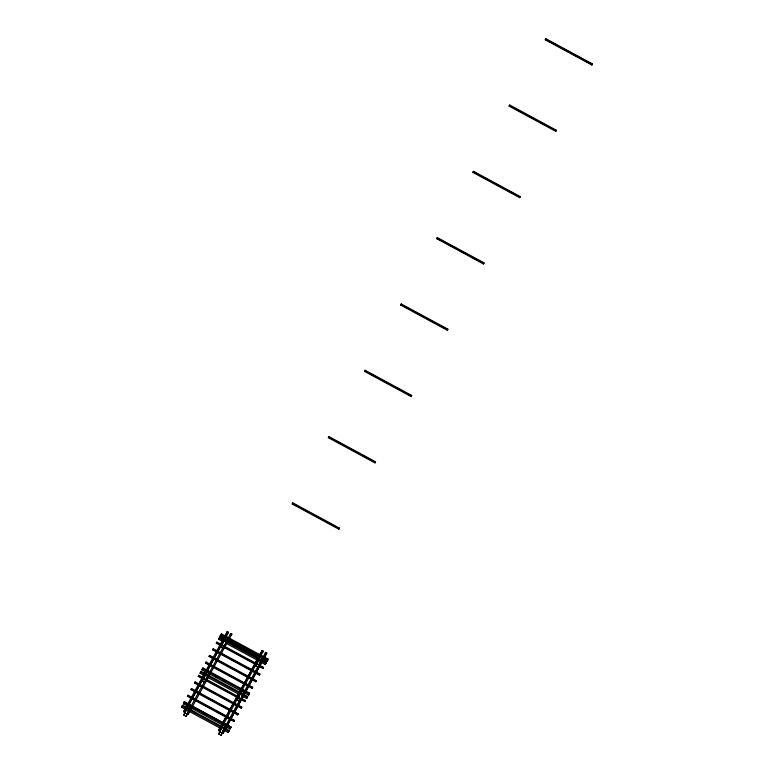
<?xml version="1.0" encoding="UTF-8"?>
<svg xmlns="http://www.w3.org/2000/svg" width="774" height="774" viewBox="0 0 774 774"><rect width="100%" height="100%" fill="white"/><g stroke="black" fill="none" stroke-linecap="round" stroke-linejoin="round"><path stroke-width="1.16" d="M187.376 710.406L181.551 707.252L181.919 706.439M228.775 731.324L229.152 730.521L182.538 705.308L182.171 706.12L228.775 731.324L228.156 732.465L223.299 729.834M192.813 706.41L230.952 727.028L230.013 729.06L183.399 703.856L184.338 701.824L190.694 705.259M230.013 729.06L230.952 727.028L184.396 701.912L184.018 702.724L230.633 727.928M187.395 696.3L187.956 695.197L234.561 720.401L234.009 721.513L187.395 696.3L187.956 695.197M191.014 689.673L191.565 688.56L238.179 713.773L237.618 714.876L191.014 689.673L191.565 688.56M194.622 683.036L195.183 681.933L241.798 707.136L241.236 708.249L194.622 683.036L195.183 681.933M203.533 679.272L198.241 676.408L198.492 675.866L203.843 678.701M198.55 675.837L198.802 675.296L204.094 678.169M204.946 675.876L200.089 673.245L200.466 672.432M247.312 697.326L247.69 696.513L201.076 671.3L200.708 672.113L247.312 697.326L246.693 698.458L241.836 695.826M201.859 669.781L202.933 667.904L249.547 693.107L249.17 693.92L248.551 695.052L201.859 669.781L202.101 669.239M202.933 667.904L202.556 668.717L249.17 693.92M252.643 687.244L252.082 688.357L205.468 663.144L206.029 662.041L252.643 687.244L252.392 687.786L205.72 662.602M183.564 711.732L183.941 710.919L185.102 711.548L184.734 712.361L183.564 711.732L227.198 631.574L228.359 632.203L226.26 636.189M209.086 656.516L209.648 655.404L256.252 680.617L255.691 681.72L209.086 656.516L209.648 655.404M212.705 649.879L213.256 648.776L259.871 673.98L259.309 675.092L212.705 649.879L213.256 648.776M221.616 646.116L216.314 643.252L216.875 642.139L222.167 645.013M223.483 641.869L218.626 639.237L219.003 638.434M194.816 690.998L195.977 691.627M265.85 663.318L266.227 662.505L219.623 637.292L219.245 638.105L265.85 663.318L265.23 664.45L260.383 661.818M219.932 636.625L220.493 635.512L219.932 636.625L225.224 639.488M190.772 706.826L186.157 716.395L183.825 715.137L187.579 707.02M220.484 635.841L221.47 633.896L268.085 659.1L267.707 659.912L267.088 661.044L220.484 635.841L220.851 635.028M183.825 715.137L188.44 705.559M221.47 633.896L221.093 634.709L267.707 659.912M198.434 684.361L199.595 684.99M201.733 678.295L202.904 678.933M189.224 707.001L189.601 706.188M208.97 665.04L210.131 665.669M186.157 716.395L188.972 710.309M189.156 709.903L189.533 709.09M209.309 672.819L204.694 682.387L202.362 681.13L206.116 673.012M206.513 672.296L189.146 704.146M202.362 681.13L206.977 671.551M194.7 699.512L195.861 700.151M219.816 645.139L220.977 645.777M220.116 644.578L221.287 645.206M187.056 713.628L188.227 714.257L188.604 713.444M227.198 631.574L226.821 632.387L227.991 633.016M204.694 682.387L207.509 676.302M207.693 675.896L208.071 675.083M227.75 639.014L223.231 648.38L220.9 647.122L224.654 639.005M224.905 638.579L207.596 670.294M220.9 647.122L225.418 637.757M219.69 653.662L220.861 654.291M223.231 648.38L226.047 642.294M226.231 641.888L226.608 641.075M230.691 633.461L230.313 634.274L231.484 634.903L231.861 634.09L230.691 633.461L226.279 641.685M292.233 504L292.795 502.887L339.399 528.091L338.838 529.203L292.233 504L292.795 502.887M328.379 437.687L328.94 436.575L375.554 461.778L374.993 462.891L328.379 437.687L328.94 436.575M364.535 371.375L365.086 370.262L411.7 395.466L411.139 396.578L364.535 371.375L365.086 370.262M400.68 305.062L401.242 303.95L447.846 329.153L447.295 330.266L400.68 305.062L401.242 303.95M436.836 238.75L437.387 237.637L484.002 262.841L483.44 263.953L436.836 238.75L437.387 237.637M472.982 172.438L473.543 171.325L520.147 196.528L519.596 197.641L472.982 172.438L473.543 171.325M259.851 654.707L262.154 650.479L263.315 651.108L219.69 731.266L218.52 730.637L218.897 729.824L258.758 656.71M222.544 723.158L226.105 724.919M225.844 717.101L227.014 717.73M219.69 731.266L220.058 730.453L218.897 729.824M225.727 725.731L221.112 735.3L218.781 734.042L222.157 726.738M218.781 734.042L223.396 724.464M509.137 106.125L509.689 105.012L556.303 130.216L555.742 131.328L509.137 106.125L509.689 105.012M233.39 703.266L234.551 703.895M244.236 683.374L245.397 684.003M247.535 677.308L248.706 677.937M221.112 735.3L224.489 727.995M244.265 691.724L239.65 701.292L237.318 700.035L240.695 692.73M237.318 700.035L241.933 690.466M255.081 663.482L256.242 664.111M222.022 732.533L223.183 733.162L224.712 730.23M232.955 712.361L234.125 712.989M218.52 730.637L262.154 650.479M239.65 701.292L243.026 693.988M262.705 657.919L258.187 667.285L255.865 666.027L259.232 658.722M545.283 39.813L545.844 38.7L592.449 63.903L591.897 65.016L545.283 39.813L545.844 38.7M255.865 666.027L260.374 656.662M263.315 651.108L262.947 651.921L261.776 651.292M251.347 678.634L252.508 679.262M254.956 672.006L256.126 672.635M258.187 667.285L261.564 659.98M228.156 732.465L229.152 730.521M266.44 653.807L266.817 653.004L265.646 652.366L265.279 653.179L266.44 653.807L264.708 656.981M263.412 659.235L246.055 691.085M240.608 699.328L244.845 701.612L245.406 700.509L242.233 698.787M246.693 698.458L247.69 696.513M248.715 694.442L248.464 694.984L249.547 693.107M248.551 695.052L249.025 693.872M252.082 688.357L252.334 687.815M258.69 666.172L262.928 668.455L263.479 667.352L259.251 665.059M265.23 664.45L266.227 662.505M262.299 659.535L266.537 661.828L267.098 660.715L263.924 659.003M267.088 661.044L268.085 659.1M183.777 702.937L184.338 701.824M198.241 676.408L198.802 675.296M205.468 663.144L206.029 662.041M216.314 643.252L216.875 642.139M181.551 707.252L182.538 705.308M183.399 703.856L184.396 701.912M200.089 673.245L201.076 671.3M218.626 639.237L219.623 637.292M185.102 711.548L187.985 706.265M226.627 635.377L228.359 632.203M184.734 712.361L225.108 638.308M187.637 712.564L190.356 707.581M191.101 706.217L204.742 681.072M205.516 679.766L206.668 677.656M207.829 675.538L224.547 644.858M188.227 714.257L231.861 634.09M222.593 731.469L239.901 699.735M242.784 694.442L262.386 658.471M263.344 656.604L265.646 652.366M225.863 728.111L243.171 696.377M264.505 657.232L266.817 653.004M223.183 733.162L263.557 659.1M230.391 728.247L230.952 727.028M234.009 721.513L234.561 720.401M237.618 714.876L238.179 713.773M241.236 708.249L241.798 707.136M244.845 701.612L245.406 700.509M255.691 681.72L256.252 680.617M259.309 675.092L259.871 673.98M262.928 668.455L263.479 667.352M266.537 661.828L267.098 660.715M338.838 529.203L339.399 528.091M374.993 462.891L375.554 461.778M411.139 396.578L411.7 395.466M447.295 330.266L447.846 329.153M483.44 263.953L484.002 262.841M519.596 197.641L520.147 196.528M555.742 131.328L556.303 130.216M591.897 65.016L592.449 63.903M545.593 39.242L592.197 64.445M545.535 39.271L592.139 64.474M509.379 105.583L556.051 130.758M473.291 171.867L519.905 197.07M437.146 238.179L483.75 263.383L479.454 261.119M437.078 238.208L440.261 239.921M442.38 241.072L448.736 244.507M450.855 245.648L457.211 249.093M459.33 250.234L465.687 253.669M470.979 256.533L477.335 259.977M400.99 304.492L447.604 329.695M364.844 370.804L411.449 396.007M328.631 437.146L375.303 462.32M292.543 503.429L339.147 528.632M226.666 637.157L228.224 637.999M260.848 655.646L263.179 656.903M221.548 636.083L223.667 637.234M227.904 639.527L232.142 641.81M235.315 643.533L252.266 652.695M254.385 653.846L258.622 656.139M220.184 636.083L225.534 638.918M227.653 640.059L258.371 656.681M262.609 658.974L266.846 661.257M228.407 641.201L259.126 657.813M225.515 642.962L259.406 661.296M222.138 644.858L224.47 646.116M257.094 663.763L259.425 665.021M225.35 646.725L257.132 663.918M216.565 642.71L256.881 664.46M259.996 666.201L263.237 667.894M223.734 647.258L256.571 665.021M213.005 649.318L259.619 674.522M218.249 652.211L222.486 654.494M227.779 657.358L234.135 660.803M236.254 661.944L242.61 665.379M244.729 666.53L251.086 669.965M256.378 672.829L259.561 674.551M209.338 655.975L256.001 681.159M242.31 689.653L244.642 690.911M214.814 676.108L216.991 677.231M223.289 680.694L225.466 681.817M206.968 676.969L239.814 694.733M206.213 679.311L239.05 697.074M205.961 679.853L238.798 697.616M240.917 698.758L245.155 701.051M203.601 678.856L205.932 680.123M238.556 697.771L240.888 699.028M206.716 680.994L238.498 698.177M194.874 682.494L241.546 707.678M191.323 689.102L237.928 714.315M191.265 689.131L194.438 690.853M199.731 693.717L221.983 705.743M224.102 706.885L229.394 709.758M232.577 711.47L237.87 714.334M234.309 720.942L187.705 695.739L195.058 699.773M197.177 700.915L233.197 720.391M184.028 702.395L187.269 704.088M193.626 707.523L199.982 710.958M202.101 712.109L208.458 715.544M214.746 719.007L216.923 720.13M222.225 722.993L226.037 725.054M188.43 710.977L221.267 728.74M185.063 712.864L187.395 714.131M220.019 731.769L222.351 733.036"/></g></svg>
